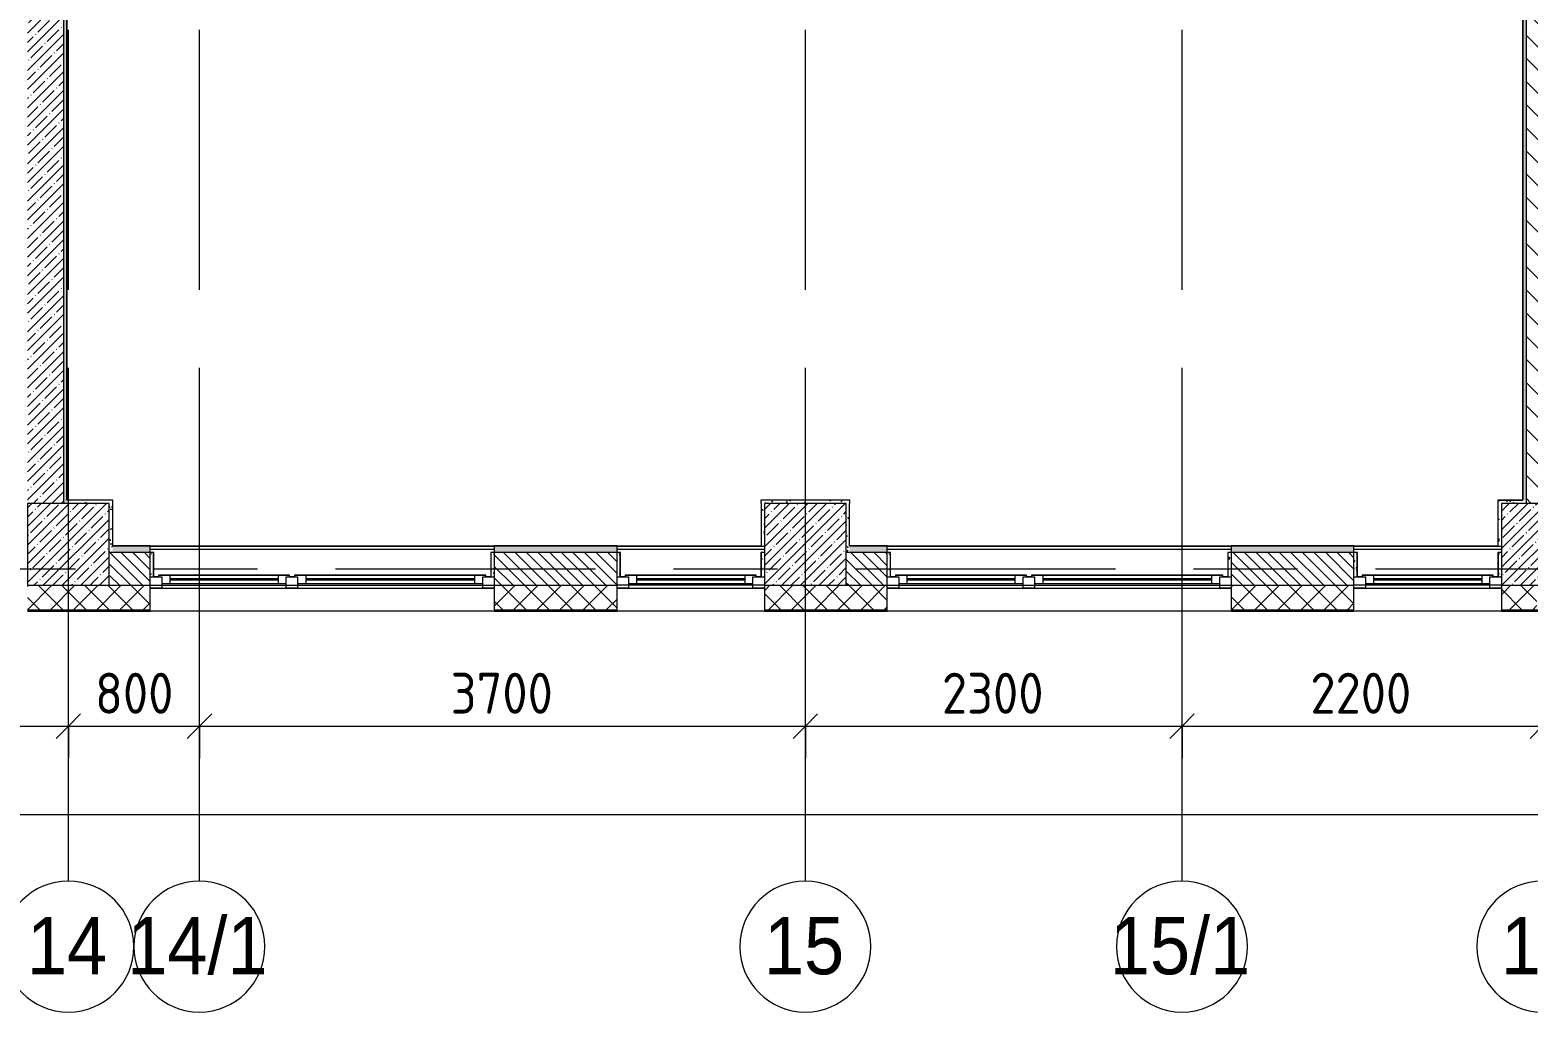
# Model space of a CAD drawing. Header units: millimetres. Extents: x 35355 to 234366, y -8553 to 29000.
# Drawn here: x 47425 to 56573, y -2706 to 3292 of the extents above; entities that cross this region are included whole.
import ezdxf

# ---------------------------------------------------------------- set-up
doc = ezdxf.new("R2010")
doc.units = ezdxf.units.MM
doc.linetypes.add('Осевая', pattern=[3175, 635, -476.25, 1587.5, -476.25])
for name, color, linetype, lineweight in [('A-ANNO-DIMS', 7, 'Continuous', 9), ('A-ANNO-DIMS-100', 7, 'Continuous', 9), ('A-GLAZ', 7, 'Continuous', 9), ('A-GLAZ-1', 7, 'Continuous', 13), ('A-WALL', 7, 'Continuous', 9), ('I-WALL', 7, 'Continuous', 9), ('S-COLS', 7, 'Continuous', 9), ('Оси', 7, 'Continuous', 9), ('Оси-1', 7, 'Continuous', 20), ('Оси-2', 7, 'Осевая', 9)]:
    doc.layers.add(name, color=color, linetype=linetype, lineweight=lineweight)
doc.layers.add('A-WALL-1', color=7, linetype='Continuous', lineweight=9, true_color=0x3c3c3c)
doc.layers.add('A-WALL-FNSH-1', color=7, linetype='Continuous', lineweight=9, true_color=0x3c3c3c)
doc.styles.add('Arial', font='arial.ttf', dxfattribs={"width": 0.9, "height": 350})
doc.styles.add('ISOCPEUR', font='isocpeur.ttf', dxfattribs={"width": 0.9, "height": 250})
doc.dimstyles.new('ISO-2_5_0_9К_БОЛЬШОЙ', dxfattribs={"dimscale": 304.8, "dimtxt": 248.995294, "dimasz": 0.492126, "dimexe": 0.393701, "dimexo": 0.984252, "dimgap": 0, "dimtad": 1, "dimdec": 0, "dimrnd": 10, "dimzin": 0, "dimdsep": 46, "dimtxsty": 'ISOCPEUR', "dimblk1": 'OBLIQUE', "dimblk2": 'OBLIQUE', "dimsah": 1, "dimcen": 0.09, "dimdle": 0.393701, "dimazin": 0, "dimtfac": 1, "dimtdec": 4, "dimtix": 1, "dimtmove": 0, "dimatfit": 3, "dimfxl": 1, "dimtvp": 1, "dimtolj": 1, "dimtzin": 0, "dimarcsym": 2})
pattern_1 = [(0, (0, 0), (121.92, 30.48), [10.058, -81.382, 10.058, -81.382, -487.68]), (0, (0, 0), (121.92, 30.48), [-182.88, 10.058, -172.822, 10.058, -81.382, -213.36]), (0, (0, 0), (121.92, 30.48), [-457.2, 10.058, -50.902, 10.058, -142.342]), (120, (45.72, 15.24), (-87.356454, 90.345817), [10.058, -81.382, 10.058, -81.382, -487.68]), (120, (45.72, 15.24), (-87.356454, 90.345817), [-182.88, 10.058, -172.822, 10.058, -81.382, -213.36]), (120, (45.72, 15.24), (-87.356454, 90.345817), [-457.2, 10.058, -50.902, 10.058, -142.342]), (240, (60.96, 76.2), (-34.563546, -120.825817), [10.058, -81.382, 10.058, -81.382, -487.68]), (240, (60.96, 76.2), (-34.563546, -120.825817), [-182.88, 10.058, -172.822, 10.058, -81.382, -213.36]), (240, (60.96, 76.2), (-34.563546, -120.825817), [-457.2, 10.058, -50.902, 10.058, -142.342])]

# ---------------------------------------------------------------- blocks, each defined once
blk = doc.blocks.new('BSC_Колонна _Прямоугольная - 500х500-V7-План заполнения дверных проемов 3 этажа в осях 12-23')
at = {"layer": 'S-COLS'}
h = blk.add_hatch(dxfattribs=at)
h.set_pattern_fill('FP_8', color=256, style=0, pattern_type=2)
h.set_pattern_definition([(45, (-47660, -150), (-57.02463, 57.02463), []), (45, (-47602.975, -150), (-57.02463, 57.02463), [100.806, -20.161, 3.353, -16.808])])
h.paths.add_polyline_path([(-250, -250), (250, -250), (250, 250), (-250, 250)])
for p, q in [((250, 250), (-250, 250)), ((-250, 250), (-250, -250)), ((250, -250), (250, 250)), ((-250, -250), (250, -250))]:
    blk.add_line(p, q, dxfattribs=at)
blk = doc.blocks.new('BSC_Колонна _Прямоугольная - 500х500-V8-План заполнения дверных проемов 3 этажа в осях 12-23')
at = {"layer": 'S-COLS'}
h = blk.add_hatch(dxfattribs=at)
h.set_pattern_fill('FP_9', color=256, style=0, pattern_type=2)
h.set_pattern_definition([(45, (-52160, -150), (-57.02463, 57.02463), []), (45, (-52102.975, -150), (-57.02463, 57.02463), [100.806, -20.161, 3.353, -16.808])])
h.paths.add_polyline_path([(-250, -250), (250, -250), (250, 250), (-250, 250)])
for p, q in [((250, 250), (-250, 250)), ((-250, 250), (-250, -250)), ((250, -250), (250, 250)), ((-250, -250), (250, -250))]:
    blk.add_line(p, q, dxfattribs=at)
blk = doc.blocks.new('BSC_Колонна _Прямоугольная - 500х500-V16-План заполнения дверных проемов 3 этажа в осях 12-23')
at = {"layer": 'S-COLS'}
h = blk.add_hatch(dxfattribs=at)
h.set_pattern_fill('FP_24', color=256, style=0, pattern_type=2)
h.set_pattern_definition([(45, (-56660, -150), (-57.02463, 57.02463), []), (45, (-56602.975, -150), (-57.02463, 57.02463), [100.806, -20.161, 3.353, -16.808])])
h.paths.add_polyline_path([(-250, -250), (250, -250), (250, 250), (-250, 250)])
for p, q in [((250, 250), (-250, 250)), ((-250, 250), (-250, -250)), ((250, -250), (250, 250)), ((-250, -250), (250, -250))]:
    blk.add_line(p, q, dxfattribs=at)
blk = doc.blocks.new('120_Окно_СКБ_1Ст - 120_Окно_СКБ_1Ст 900х2500_h_-20664874-План заполнения дверных проемов 3 этажа в осях 12-23')
at = {"layer": 'A-GLAZ'}
for p, q in [((450, -57), (-450, -57)), ((-430, -127), (-400, -127)), ((-330, -107), (330, -107)), ((330, -117), (-330, -117)), ((400, -127), (430, -127))]:
    blk.add_line(p, q, dxfattribs=at)
at = {"layer": 'A-GLAZ-1'}
for p, q in [((-450, -127), (-450, -57)), ((-450, -57), (-380, -57)), ((-380, -57), (-380, -127)), ((380, -87), (-380, -87)), ((-380, -87), (-380, -127)), ((-330, -137), (-330, -87)), ((330, -137), (330, -87)), ((380, -127), (380, -57)), ((380, -57), (450, -57)), ((380, -127), (380, -87)), ((450, -57), (450, -127)), ((-380, -127), (-450, -127)), ((-380, -127), (-400, -127)), ((-400, -127), (-400, -137)), ((-400, -137), (400, -137)), ((400, -137), (-400, -137)), ((450, -127), (380, -127)), ((400, -127), (380, -127)), ((400, -137), (400, -127))]:
    blk.add_line(p, q, dxfattribs=at)
blk = doc.blocks.new('120_Окно_СКБ_2Ст - 120_Окно_СКБ_2Ст 2100х2400 _мал створка справа_-22446225-План заполнения дверных проемов 3 этажа в осях 12-23')
at = {"layer": 'A-GLAZ'}
for p, q in [((1050, -57), (-1050, -57)), ((-1030, -127), (-1000, -127)), ((-930, -107), (100, -107)), ((100, -117), (-930, -117)), ((170, -127), (200, -127)), ((270, -107), (930, -107)), ((930, -117), (270, -117)), ((1000, -127), (1030, -127))]:
    blk.add_line(p, q, dxfattribs=at)
at = {"layer": 'A-GLAZ-1'}
for p, q in [((-1050, -127), (-1050, -57)), ((-1050, -57), (-980, -57)), ((-980, -57), (-980, -127)), ((150, -87), (-980, -87)), ((-980, -87), (-980, -127)), ((-930, -137), (-930, -87)), ((100, -137), (100, -87)), ((150, -127), (150, -57)), ((150, -57), (220, -57)), ((150, -127), (150, -87)), ((220, -57), (220, -127)), ((980, -87), (220, -87)), ((220, -87), (220, -127)), ((270, -137), (270, -87)), ((930, -137), (930, -87)), ((980, -127), (980, -57)), ((980, -57), (1050, -57)), ((980, -127), (980, -87)), ((1050, -57), (1050, -127)), ((-980, -127), (-1050, -127)), ((-980, -127), (-1000, -127)), ((-1000, -127), (-1000, -137)), ((-1000, -137), (170, -137)), ((170, -137), (-1000, -137)), ((220, -127), (150, -127)), ((170, -127), (150, -127)), ((170, -137), (170, -127)), ((220, -127), (200, -127)), ((200, -127), (200, -137)), ((200, -137), (1000, -137)), ((1000, -137), (200, -137)), ((1050, -127), (980, -127)), ((1000, -127), (980, -127)), ((1000, -137), (1000, -127))]:
    blk.add_line(p, q, dxfattribs=at)
blk = doc.blocks.new('Ось сетки - D8-29747960-План заполнения дверных проемов 3 этажа в осях 12-23')
at = {"layer": 'Оси-1'}
for start, end in [(360, 180), (180, 360)]:
    blk.add_arc((0, 0), 4, start, end, dxfattribs=at)
blk = doc.blocks.new('DIMBLOCK23-План заполнения дверных проемов 3 этажа в осях 12-23')
at = {"layer": 'A-ANNO-DIMS-100'}
for p, q in [((38310, -1693.5), (38310, -1379.6)), ((84560, -1693.5), (84560, -1379.6)), ((38190, -1499.6), (84680, -1499.6)), ((38310, -1499.6), (38310, -1693.5)), ((84560, -1499.6), (84560, -1693.5))]:
    blk.add_line(p, q, dxfattribs=at)
at = {"layer": 'A-ANNO-DIMS-100', "lineweight": 20}
for p, q in [((38310, -1499.6), (38385, -1424.6)), ((84560, -1499.6), (84635, -1424.6)), ((38310, -1499.6), (38235, -1574.6)), ((84560, -1499.6), (84485, -1574.6))]:
    blk.add_line(p, q, dxfattribs=at)
at = {"layer": 'A-ANNO-DIMS-100', "color": 0, "insert": (61028, -1173), "char_height": 250, "width": 976.828, "attachment_point": 1, "line_spacing_factor": 1.149209, "style": 'ISOCPEUR'}
blk.add_mtext('46250', dxfattribs=at)
blk = doc.blocks.new('_Oblique')
at = {"color": 0, "linetype": 'ByBlock', "lineweight": -2}
blk.add_line((-0.5, -0.5), (0.5, 0.5), dxfattribs=at)
blk = doc.blocks.new('DIMBLOCK27-План заполнения дверных проемов 3 этажа в осях 12-23')
at = {"layer": 'A-ANNO-DIMS-100'}
for p, q in [((43160, -1154.7), (43160, -840.7)), ((47660, -1154.7), (47660, -840.7)), ((43160, -960.7), (47660, -960.7)), ((43160, -960.7), (43160, -1154.7)), ((47660, -960.7), (47660, -1154.7))]:
    blk.add_line(p, q, dxfattribs=at)
at = {"layer": 'A-ANNO-DIMS-100', "lineweight": 20}
for p, q in [((43160, -960.7), (43235, -885.7)), ((47660, -960.7), (47735, -885.7)), ((43160, -960.7), (43085, -1035.7)), ((47660, -960.7), (47585, -1035.7))]:
    blk.add_line(p, q, dxfattribs=at)
at = {"layer": 'A-ANNO-DIMS-100', "color": 0, "insert": (45082, -634.1), "char_height": 250, "width": 787.208, "attachment_point": 1, "line_spacing_factor": 1.149209, "style": 'ISOCPEUR'}
blk.add_mtext('4500', dxfattribs=at)
blk = doc.blocks.new('DIMBLOCK28-План заполнения дверных проемов 3 этажа в осях 12-23')
at = {"layer": 'A-ANNO-DIMS-100'}
for p, q in [((47660, -1154.7), (47660, -840.7)), ((48460, -1154.7), (48460, -840.7)), ((47660, -960.7), (48460, -960.7)), ((47660, -960.7), (47660, -1154.7)), ((48460, -960.7), (48460, -1154.7))]:
    blk.add_line(p, q, dxfattribs=at)
at = {"layer": 'A-ANNO-DIMS-100', "lineweight": 20}
for p, q in [((47660, -960.7), (47735, -885.7)), ((48460, -960.7), (48535, -885.7)), ((47660, -960.7), (47585, -1035.7)), ((48460, -960.7), (48385, -1035.7))]:
    blk.add_line(p, q, dxfattribs=at)
at = {"layer": 'A-ANNO-DIMS-100', "color": 0, "insert": (47823, -634.1), "char_height": 250, "width": 568.858, "attachment_point": 1, "line_spacing_factor": 1.149209, "style": 'ISOCPEUR'}
blk.add_mtext('800', dxfattribs=at)
blk = doc.blocks.new('DIMBLOCK29-План заполнения дверных проемов 3 этажа в осях 12-23')
at = {"layer": 'A-ANNO-DIMS-100'}
for p, q in [((48460, -1154.7), (48460, -840.7)), ((52160, -1154.7), (52160, -840.7)), ((48460, -960.7), (52160, -960.7)), ((48460, -960.7), (48460, -1154.7)), ((52160, -960.7), (52160, -1154.7))]:
    blk.add_line(p, q, dxfattribs=at)
at = {"layer": 'A-ANNO-DIMS-100', "lineweight": 20}
for p, q in [((48460, -960.7), (48535, -885.7)), ((52160, -960.7), (52235, -885.7)), ((48460, -960.7), (48385, -1035.7)), ((52160, -960.7), (52085, -1035.7))]:
    blk.add_line(p, q, dxfattribs=at)
at = {"layer": 'A-ANNO-DIMS-100', "color": 0, "insert": (49994, -634.1), "char_height": 250, "width": 758.478, "attachment_point": 1, "line_spacing_factor": 1.149209, "style": 'ISOCPEUR'}
blk.add_mtext('3700', dxfattribs=at)
blk = doc.blocks.new('DIMBLOCK30-План заполнения дверных проемов 3 этажа в осях 12-23')
at = {"layer": 'A-ANNO-DIMS-100'}
for p, q in [((52160, -1154.7), (52160, -840.7)), ((54460, -1154.7), (54460, -840.7)), ((52160, -960.7), (54460, -960.7)), ((52160, -960.7), (52160, -1154.7)), ((54460, -960.7), (54460, -1154.7))]:
    blk.add_line(p, q, dxfattribs=at)
at = {"layer": 'A-ANNO-DIMS-100', "lineweight": 20}
for p, q in [((52160, -960.7), (52235, -885.7)), ((54460, -960.7), (54535, -885.7)), ((52160, -960.7), (52085, -1035.7)), ((54460, -960.7), (54385, -1035.7))]:
    blk.add_line(p, q, dxfattribs=at)
at = {"layer": 'A-ANNO-DIMS-100', "color": 0, "insert": (52994, -634.1), "char_height": 250, "width": 758.478, "attachment_point": 1, "line_spacing_factor": 1.149209, "style": 'ISOCPEUR'}
blk.add_mtext('2300', dxfattribs=at)
blk = doc.blocks.new('DIMBLOCK31-План заполнения дверных проемов 3 этажа в осях 12-23')
at = {"layer": 'A-ANNO-DIMS-100'}
for p, q in [((54460, -1154.7), (54460, -840.7)), ((56660, -1154.7), (56660, -840.7)), ((54460, -960.7), (56660, -960.7)), ((54460, -960.7), (54460, -1154.7)), ((56660, -960.7), (56660, -1154.7))]:
    blk.add_line(p, q, dxfattribs=at)
at = {"layer": 'A-ANNO-DIMS-100', "lineweight": 20}
for p, q in [((54460, -960.7), (54535, -885.7)), ((56660, -960.7), (56735, -885.7)), ((54460, -960.7), (54385, -1035.7)), ((56660, -960.7), (56585, -1035.7))]:
    blk.add_line(p, q, dxfattribs=at)
at = {"layer": 'A-ANNO-DIMS-100', "color": 0, "insert": (55244, -634.1), "char_height": 250, "width": 758.478, "attachment_point": 1, "line_spacing_factor": 1.149209, "style": 'ISOCPEUR'}
blk.add_mtext('2200', dxfattribs=at)

msp = doc.modelspace()

# ---------------------------------------------------------------- hatches: boundary and pattern name
at = {"layer": 'A-WALL'}
h = msp.add_hatch(dxfattribs=at)
h.set_pattern_fill('FP_19', color=256, style=0, pattern_type=2)
h.set_pattern_definition([(135, (0, 0), (-35.35534, -35.35534), [])])
h.paths.add_polyline_path([(65160, -100), (65410, -100), (65410, 100), (65160, 100)])
h.paths.add_polyline_path([(57810, -100), (57810, 100), (56910, 100), (56910, -100), (57136.2, -100)])
h.paths.add_polyline_path([(61410, -100), (61610, -100), (61610, 100), (61410, 100)])
h.paths.add_polyline_path([(63710, -100), (64260, -100), (64260, 100), (63710, 100)])
h.paths.add_polyline_path([(43410, -100), (44310, -100), (44310, 100), (43410, 100), (43410, 94.8)])
h.paths.add_polyline_path([(42910, -100), (42910, 100), (42660, 100), (42660, -100)])
h.paths.add_polyline_path([(41760, -100), (41760, 100), (41140, 100), (41140, -100), (41173.9, -100)])
h.paths.add_polyline_path([(48160, -100), (48160, 100), (47910, 100), (47910, -100)])
h.paths.add_polyline_path([(51010, -100), (51010, 100), (50260, 100), (50260, -100)])
h.paths.add_polyline_path([(52410, -100), (52660, -100), (52660, 100), (52410, 100)])
h.paths.add_polyline_path([(55510, -100), (55510, 100), (54760, 100), (54760, -100)])
h = msp.add_hatch(dxfattribs=at)
h.set_pattern_fill('FP_20', color=256, style=0, pattern_type=2)
h.set_pattern_definition([(45, (0, 0), (-70.71068, 70.71068), []), (135, (0, 0), (-70.71068, -70.71068), [])])
h.paths.add_polyline_path([(55510, -250), (55510, -100), (54760, -100), (54760, -250)])
h.paths.add_polyline_path([(51910, -250), (52660, -250), (52660, -100), (51910, -100)])
h.paths.add_polyline_path([(56410.6, -250), (56627.1, -250), (56627.1, -100), (56410, -100), (56410, -250)])
h.paths.add_polyline_path([(48160, -250), (48160, -100), (47410, -100), (47410, -250), (47703.9, -250)])
h.paths.add_polyline_path([(42910, -250), (44310, -250), (44310, -100), (42660, -100), (42660, -250)])
h.paths.add_polyline_path([(39040, -250), (39040, -100), (38652.7, -100), (38652.7, -250)])
h.paths.add_polyline_path([(41140, -250), (41760, -250), (41760, -100), (41140, -100)])
h.paths.add_polyline_path([(51010, -250), (51010, -100), (50260, -100), (50260, -250)])
at = {"layer": 'I-WALL'}
h = msp.add_hatch(dxfattribs=at)
h.set_pattern_fill('FP_17', color=256, style=0, pattern_type=2)
h.set_pattern_definition([(45, (0, 0), (-57.02463, 57.02463), []), (45, (57.025, 0), (-57.02463, 57.02463), [100.806, -20.161, 3.353, -16.808])])
h.paths.add_polyline_path([(47410, 400), (47630, 400), (47630, 7400), (47410, 7400), (47410, 590.5)])
h = msp.add_hatch(dxfattribs=at)
h.set_pattern_fill('FP_68', color=256, style=0, pattern_type=2)
h.set_pattern_definition(pattern_1)
h.paths.add_polyline_path([(47630, 400), (47650, 400), (47650, 7380), (47630, 7380), (47630, 590.5)])
h = msp.add_hatch(dxfattribs=at)
h.set_pattern_fill('FP_21', color=256, style=0, pattern_type=2)
h.set_pattern_definition([(135, (0, 0), (-70.71068, -70.71068), [])])
h.paths.add_polyline_path([(56560.7, 400), (56760.7, 400), (56760.7, 7400), (56560.7, 7400), (56560.7, 420)])
h = msp.add_hatch(dxfattribs=at)
h.set_pattern_fill('FP_68', color=256, style=0, pattern_type=2)
h.set_pattern_definition(pattern_1)
h.paths.add_polyline_path([(56540.7, 420), (56560.7, 420), (56560.7, 7070), (56540.7, 7070), (56540.7, 421)])
h = msp.add_hatch(dxfattribs=at)
h.set_pattern_fill('FP_68', color=256, style=0, pattern_type=2)
h.set_pattern_definition(pattern_1)
h.paths.add_polyline_path([(47930, 400), (47930, 420), (47650, 420), (47650, 400), (47910, 400)])
h = msp.add_hatch(dxfattribs=at)
h.set_pattern_fill('FP_68', color=256, style=0, pattern_type=2)
h.set_pattern_definition(pattern_1)
h.paths.add_polyline_path([(47930, 100), (47930, 400), (47910, 400), (47910, 100)])
h = msp.add_hatch(dxfattribs=at)
h.set_pattern_fill('FP_68', color=256, style=0, pattern_type=2)
h.set_pattern_definition(pattern_1)
h.paths.add_polyline_path([(51890, 140), (51910, 140), (51910, 420), (51890, 420)])
h = msp.add_hatch(dxfattribs=at)
h.set_pattern_fill('FP_68', color=256, style=0, pattern_type=2)
h.set_pattern_definition(pattern_1)
h.paths.add_polyline_path([(52430, 400), (52430, 420), (51910, 420), (51910, 400), (52410, 400)])
h = msp.add_hatch(dxfattribs=at)
h.set_pattern_fill('FP_68', color=256, style=0, pattern_type=2)
h.set_pattern_definition(pattern_1)
h.paths.add_polyline_path([(52430, 100), (52430, 400), (52410, 400), (52410, 100)])
h = msp.add_hatch(dxfattribs=at)
h.set_pattern_fill('FP_68', color=256, style=0, pattern_type=2)
h.set_pattern_definition(pattern_1)
h.paths.add_polyline_path([(56390, 140), (56410, 140), (56410, 420), (56390, 420), (56390, 141)])
h = msp.add_hatch(dxfattribs=at)
h.set_pattern_fill('FP_68', color=256, style=0, pattern_type=2)
h.set_pattern_definition(pattern_1)
h.paths.add_polyline_path([(56560.7, 400), (56560.7, 420), (56410, 420), (56410.6, 400)])
h = msp.add_hatch(dxfattribs=at)
h.set_pattern_fill('FP_68', color=256, style=0, pattern_type=2)
h.set_pattern_definition(pattern_1)
h.paths.add_polyline_path([(51010, 100), (51010, 140), (50260, 140), (50260, 100)])
h.paths.add_polyline_path([(47930, 100), (48160, 100), (48160, 140), (47930, 140)])
h = msp.add_hatch(dxfattribs=at)
h.set_pattern_fill('FP_68', color=256, style=0, pattern_type=2)
h.set_pattern_definition(pattern_1)
h.paths.add_polyline_path([(48160, -48), (48180, -48), (48180, 100), (48160, 100)])
h = msp.add_hatch(dxfattribs=at)
h.set_pattern_fill('FP_68', color=256, style=0, pattern_type=2)
h.set_pattern_definition(pattern_1)
h.paths.add_polyline_path([(50240, -48), (50260, -48), (50260, 100), (50240, 100)])
h = msp.add_hatch(dxfattribs=at)
h.set_pattern_fill('FP_68', color=256, style=0, pattern_type=2)
h.set_pattern_definition(pattern_1)
h.paths.add_polyline_path([(51010, -48), (51030, -48), (51030, 100), (51010, 100)])
h = msp.add_hatch(dxfattribs=at)
h.set_pattern_fill('FP_68', color=256, style=0, pattern_type=2)
h.set_pattern_definition(pattern_1)
h.paths.add_polyline_path([(51890, -48), (51910, -48), (51910, 100), (51890, 100)])
h = msp.add_hatch(dxfattribs=at)
h.set_pattern_fill('FP_68', color=256, style=0, pattern_type=2)
h.set_pattern_definition(pattern_1)
h.paths.add_polyline_path([(52430, 100), (52660, 100), (52660, 140), (52430, 140)])
h.paths.add_polyline_path([(55510, 100), (55510, 140), (54760, 140), (54760, 100)])
h = msp.add_hatch(dxfattribs=at)
h.set_pattern_fill('FP_68', color=256, style=0, pattern_type=2)
h.set_pattern_definition(pattern_1)
h.paths.add_polyline_path([(52660, -48), (52680, -48), (52680, 100), (52660, 100)])
h = msp.add_hatch(dxfattribs=at)
h.set_pattern_fill('FP_68', color=256, style=0, pattern_type=2)
h.set_pattern_definition(pattern_1)
h.paths.add_polyline_path([(54740, -48), (54760, -48), (54760, 100), (54740, 100)])
h = msp.add_hatch(dxfattribs=at)
h.set_pattern_fill('FP_68', color=256, style=0, pattern_type=2)
h.set_pattern_definition(pattern_1)
h.paths.add_polyline_path([(55510, -48), (55530, -48), (55530, 100), (55510, 100)])
h = msp.add_hatch(dxfattribs=at)
h.set_pattern_fill('FP_68', color=256, style=0, pattern_type=2)
h.set_pattern_definition(pattern_1)
h.paths.add_polyline_path([(56390, -48), (56410, -48), (56410, 100), (56390, 100)])

# ---------------------------------------------------------------- linework, layer by layer
at = {"layer": 'A-WALL'}
for p, q in [((47630, 7400), (47630, 400)), ((47650, 7380), (47650, 420)), ((56560.7, 7400), (56560.7, 400)), ((56540.7, 7050), (56540.7, 420)), ((47930, 420), (47930, 140)), ((56390, 420), (56540.7, 420)), ((56390, 140), (56390, 420)), ((48180, 100), (47910, 100)), ((52680, 100), (52410, 100)), ((55530, 100), (54740, 100)), ((47910, -100), (51010, -100)), ((52410, -100), (55510, -100)), ((47410, -250), (48160, -250)), ((47410, -253), (48160, -253)), ((50260, -258), (48160, -258)), ((50260, -250), (51010, -250)), ((50260, -253), (51010, -253)), ((51910, -258), (51010, -258)), ((51910, -250), (52660, -250)), ((51910, -253), (52660, -253)), ((54760, -258), (52660, -258)), ((54760, -250), (55510, -250)), ((54760, -253), (55510, -253)), ((56410, -258), (55510, -258)), ((56410, -250), (57810, -250)), ((56410, -253), (57810, -253))]:
    msp.add_line(p, q, dxfattribs=at)
at = {"layer": 'A-WALL-1'}
for p, q in [((47930, 420), (47650, 420)), ((52430, 420), (51890, 420)), ((51890, 400), (51890, 140)), ((52430, 140), (52430, 400)), ((48160, 140), (47930, 140)), ((48160, -250), (48160, 140)), ((48180, -48), (48180, 100)), ((51030, 100), (50240, 100)), ((50240, 100), (50240, -48)), ((50260, 140), (50260, -250)), ((51010, 140), (50260, 140)), ((51010, -250), (51010, 140)), ((51030, -48), (51030, 100)), ((51890, 140), (51910, 140)), ((51910, 100), (51890, 100)), ((51890, 100), (51890, -48)), ((52660, 140), (52430, 140)), ((52660, -250), (52660, 140)), ((52680, -48), (52680, 100)), ((54740, 100), (54740, -48)), ((54760, 140), (54760, -250)), ((55510, 140), (54760, 140)), ((55510, -250), (55510, 140)), ((55530, -48), (55530, 100)), ((56390, 140), (56410, 140)), ((56410, 100), (56390, 100)), ((56390, 100), (56390, -48)), ((48160, -48), (48180, -48)), ((50240, -48), (50260, -48)), ((51010, -48), (51030, -48)), ((51890, -48), (51910, -48)), ((52660, -48), (52680, -48)), ((54740, -48), (54760, -48)), ((55510, -48), (55530, -48)), ((56390, -48), (56410, -48)), ((51910, -100), (51910, -250)), ((56410, -100), (56410, -250))]:
    msp.add_line(p, q, dxfattribs=at)
at = {"layer": 'A-WALL-FNSH-1'}
for p, q in [((47651, 421), (47651, 7379)), ((56539.7, 7049), (56539.7, 421)), ((47931, 421), (47651, 421)), ((47931, 141), (47931, 421)), ((52431, 421), (51889, 421)), ((51889, 421), (51889, 400)), ((51889, 400), (51890, 400)), ((51890, 400), (51890, 420)), ((52430, 420), (52430, 400)), ((52430, 400), (52431, 400)), ((52431, 400), (52431, 421)), ((56539.7, 421), (56389, 421)), ((56389, 421), (56389, 141)), ((48160, 141), (47931, 141)), ((48160, 140), (48160, 141)), ((48181, 100), (48180, 100)), ((48181, -48), (48181, 100)), ((50240, 100), (50239, 100)), ((50239, 100), (50239, -48)), ((51010, 141), (50260, 141)), ((50260, 141), (50260, 140)), ((51010, 140), (51010, 141)), ((51031, 100), (51030, 100)), ((51031, -48), (51031, 100)), ((51890, 100), (51889, 100)), ((51889, 100), (51889, -48)), ((52660, 141), (52430, 141)), ((52660, 140), (52660, 141)), ((52681, 100), (52680, 100)), ((52681, -48), (52681, 100)), ((54740, 100), (54739, 100)), ((54739, 100), (54739, -48)), ((55510, 141), (54760, 141)), ((54760, 141), (54760, 140)), ((55510, 140), (55510, 141)), ((55531, 100), (55530, 100)), ((55531, -48), (55531, 100)), ((56390, 100), (56389, 100)), ((56389, 100), (56389, -48)), ((48180, -48), (48181, -48)), ((50239, -48), (50240, -48)), ((51030, -48), (51031, -48)), ((51889, -48), (51890, -48)), ((52680, -48), (52681, -48)), ((54739, -48), (54740, -48)), ((55530, -48), (55531, -48)), ((56389, -48), (56390, -48)), ((47410, -258), (48160, -258)), ((48160, -258), (48160, -250)), ((50260, -250), (50260, -258)), ((50260, -258), (51010, -258)), ((51010, -258), (51010, -250)), ((51910, -250), (51910, -258)), ((51910, -258), (52660, -258)), ((52660, -258), (52660, -250)), ((54760, -250), (54760, -258)), ((54760, -258), (55510, -258)), ((55510, -258), (55510, -250)), ((56410, -250), (56410, -258)), ((56410, -258), (57810, -258))]:
    msp.add_line(p, q, dxfattribs=at)
at = {"layer": 'I-WALL'}
for p, q in [((48160, 141), (50260, 141)), ((48160, 140), (50260, 140)), ((48160, 120), (50260, 120)), ((51010, 141), (51890, 141)), ((51010, 140), (51890, 140)), ((51010, 120), (51910, 120)), ((52660, 141), (54760, 141)), ((52660, 140), (54760, 140)), ((52660, 120), (54760, 120)), ((55510, 141), (56390, 141)), ((55510, 140), (56390, 140)), ((55510, 120), (56410, 120)), ((51910, -100), (51010, -100)), ((56410, -100), (55510, -100))]:
    msp.add_line(p, q, dxfattribs=at)
at = {"layer": 'Оси'}
for p, q in [((47660, -1906.3), (47660, 593.7)), ((48460, -1906.3), (48460, 593.7)), ((52160, -1906.3), (52160, 593.7)), ((54460, -1906.3), (54460, 593.7))]:
    msp.add_line(p, q, dxfattribs=at)
at = {"layer": 'Оси-2'}
for p, q in [((47660, 593.7), (47660, 24850)), ((48460, 593.7), (48460, 24850)), ((52160, 593.7), (52160, 24850)), ((54460, 593.7), (54460, 24850)), ((38655.2, 0), (82250, 0))]:
    msp.add_line(p, q, dxfattribs=at)

# ---------------------------------------------------------------- block references
at = {"layer": 'A-GLAZ', "rotation": 180}
for name, p in [('120_Окно_СКБ_2Ст - 120_Окно_СКБ_2Ст 2100х2400 _мал створка справа_-22446225-План заполнения дверных проемов 3 этажа в осях 12-23', (49210, -175)), ('120_Окно_СКБ_1Ст - 120_Окно_СКБ_1Ст 900х2500_h_-20664874-План заполнения дверных проемов 3 этажа в осях 12-23', (51460, -175)), ('120_Окно_СКБ_2Ст - 120_Окно_СКБ_2Ст 2100х2400 _мал створка справа_-22446225-План заполнения дверных проемов 3 этажа в осях 12-23', (53710, -175)), ('120_Окно_СКБ_1Ст - 120_Окно_СКБ_1Ст 900х2500_h_-20664874-План заполнения дверных проемов 3 этажа в осях 12-23', (55960, -175))]:
    msp.add_blockref(name, p, dxfattribs=at)
at = {"layer": 'S-COLS'}
for name, p in [('BSC_Колонна _Прямоугольная - 500х500-V7-План заполнения дверных проемов 3 этажа в осях 12-23', (47660, 150)), ('BSC_Колонна _Прямоугольная - 500х500-V8-План заполнения дверных проемов 3 этажа в осях 12-23', (52160, 150)), ('BSC_Колонна _Прямоугольная - 500х500-V16-План заполнения дверных проемов 3 этажа в осях 12-23', (56660, 150))]:
    msp.add_blockref(name, p, dxfattribs=at)
at = {"layer": 'Оси-1', "xscale": 99.99999999999993, "yscale": 99.99999999999993, "zscale": 99.99999999999993}
for p in [(47660, -2306.3), (48460, -2306.3), (52160, -2306.3), (54460, -2306.3), (56660, -2306.3)]:
    msp.add_blockref('Ось сетки - D8-29747960-План заполнения дверных проемов 3 этажа в осях 12-23', p, dxfattribs=at)

# ---------------------------------------------------------------- texts
at = {"layer": 'Оси', "char_height": 350, "attachment_point": 1, "style": 'Arial'}
for s, insert, width in [('14', (47407.4, -2125.6), 606.076), ('14/1', (48019.7, -2125.6), 1060.633), ('15', (51907.4, -2125.6), 606.076), ('15/1', (54019.7, -2125.6), 1060.633), ('16', (56407.4, -2125.6), 606.076)]:
    msp.add_mtext(s, dxfattribs=dict(at, insert=insert, width=width))

# ---------------------------------------------------------------- dimensions: what is measured, and where the dimension line sits
at = {"layer": 'A-ANNO-DIMS'}
for base, p1, p2, override, picture, middle in [((47660, -960.7), (43160, -854.7), (47660, -854.7), {"dimpost": '<>', "dimfxl": 4500}, 'DIMBLOCK27-План заполнения дверных проемов 3 этажа в осях 12-23', (45410, -835.7)), ((48460, -960.7), (47660, -854.7), (48460, -854.7), {"dimpost": '<>', "dimfxl": 800}, 'DIMBLOCK28-План заполнения дверных проемов 3 этажа в осях 12-23', (48060, -835.7)), ((52160, -960.7), (48460, -854.7), (52160, -854.7), {"dimpost": '<>', "dimfxl": 3700}, 'DIMBLOCK29-План заполнения дверных проемов 3 этажа в осях 12-23', (50310, -835.7)), ((54460, -960.7), (52160, -854.7), (54460, -854.7), {"dimpost": '<>', "dimfxl": 2300}, 'DIMBLOCK30-План заполнения дверных проемов 3 этажа в осях 12-23', (53310, -835.7)), ((56660, -960.7), (54460, -854.7), (56660, -854.7), {"dimpost": '<>', "dimfxl": 2200}, 'DIMBLOCK31-План заполнения дверных проемов 3 этажа в осях 12-23', (55560, -835.7)), ((84560, -1499.6), (38310, -1393.5), (84560, -1393.5), {"dimpost": '<>', "dimfxl": 46250}, 'DIMBLOCK23-План заполнения дверных проемов 3 этажа в осях 12-23', (61435, -1374.6))]:
    dim = msp.add_linear_dim(base=base, p1=p1, p2=p2, dimstyle='ISO-2_5_0_9К_БОЛЬШОЙ', override=override, dxfattribs=at)
    dim.commit()
    dim.dimension.update_dxf_attribs({"geometry": picture, "text_midpoint": middle})

doc.saveas('drawing.dxf')
